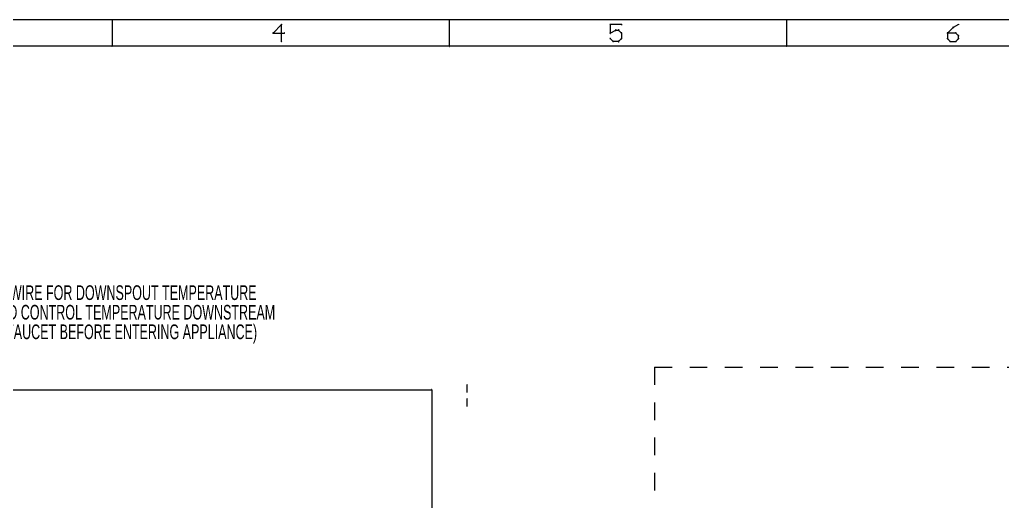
# Model space of a CAD drawing. Header units: inches. Extents: x 0 to 15.7, y 0.2 to 11.1.
# Drawn here: x 5.41 to 10.99, y 8.32 to 11.05 of the extents above; entities that cross this region are included whole.
import ezdxf

# ---------------------------------------------------------------- set-up
doc = ezdxf.new("R2010")
doc.units = ezdxf.units.IN
doc.header["$MEASUREMENT"] = 0
doc.linetypes.add('DOT2', pattern=[0.025, 0, -0.025])
for name, color, linetype in [('103', 178, 'Continuous'), ('105', 6, 'Continuous'), ('97', 94, 'Continuous'), ('TEXT', 4, 'Continuous'), ('THIN_DASHED_NEON_GREEN', 3, 'DOT2'), ('THIN_RED', 1, 'Continuous')]:
    doc.layers.add(name, color=color, linetype=linetype)
doc.styles.add('SLDTEXTSTYLE3', font='TXT', dxfattribs={"width": 0.636842})

# ---------------------------------------------------------------- blocks, each defined once
blk = doc.blocks.new('SW_NOTE_0_94')
at = {"layer": 'TEXT', "color": 0, "char_height": 0.083333, "attachment_point": 2, "style": 'SLDTEXTSTYLE3'}
for s, insert in [('SINGLE TC WIRE FOR DOWNSPOUT TEMPERATURE', (1.688, 0.0413)), ('(MEASURE AND CONTROL TEMPERATURE DOWNSTREAM', (1.6869, -0.0698)), ('OF INTELLIFAUCET BEFORE ENTERING APPLIANCE)', (1.6866, -0.1809))]:
    blk.add_mtext(s, dxfattribs=dict(at, insert=insert))

msp = doc.modelspace()

# ---------------------------------------------------------------- linework, layer by layer
at = {"layer": '103', "lineweight": 25}
for p, q in [((7.95, 8.9774), (7.95, 8.9375)), ((7.95, 8.8981), (7.95, 8.8581))]:
    msp.add_line(p, q, dxfattribs=at)
at = {"layer": '103', "lineweight": 18}
for centre, start, end in [((7.95, 8.9774), 0, 180), ((7.95, 8.9375), 180, 0), ((7.95, 8.8981), 0, 180), ((7.95, 8.8581), 180, 0)]:
    msp.add_arc(centre, 0.0015, start, end, dxfattribs=at)
at = {"layer": '105', "lineweight": 18}
for start, end in [(0, 180), (270, 90)]:
    msp.add_arc((7.75, 8.95), 0.0015, start, end, dxfattribs=at)
at = {"layer": '97', "lineweight": 25}
for p, q in [((15.65, 11.05), (0.05, 11.05)), ((6.8979, 11.0225), (6.8504, 10.975)), ((6.8979, 10.9276), (6.8979, 11.0225)), ((8.8262, 11.0225), (8.7629, 11.0225)), ((8.7629, 11.0225), (8.7629, 10.975)), ((8.7629, 10.975), (8.7946, 10.9908)), ((8.7946, 10.9908), (8.8104, 10.9908)), ((8.8104, 10.9908), (8.8262, 10.975)), ((10.7071, 11.0067), (10.6754, 10.975)), ((10.7387, 11.0225), (10.7071, 11.0067)), ((6.8504, 10.975), (6.9137, 10.975)), ((8.7787, 10.9276), (8.7629, 10.9434)), ((8.8104, 10.9276), (8.7787, 10.9276)), ((8.8262, 10.9434), (8.8104, 10.9276)), ((8.8262, 10.975), (8.8262, 10.9434)), ((10.6754, 10.975), (10.6754, 10.9434)), ((10.7229, 10.975), (10.6754, 10.975)), ((10.6754, 10.9434), (10.6912, 10.9276)), ((10.6912, 10.9276), (10.7229, 10.9276)), ((10.7387, 10.9592), (10.7229, 10.975)), ((10.7229, 10.9276), (10.7387, 10.9434)), ((10.7387, 10.9434), (10.7387, 10.9592))]:
    msp.add_line(p, q, dxfattribs=at)
at = {"layer": '97', "lineweight": 18}
for p, q in [((5.9375, 11.05), (5.9375, 10.9)), ((7.85, 11.05), (7.85, 10.9)), ((9.7625, 11.05), (9.7625, 10.9)), ((15.5, 10.9), (0.2, 10.9))]:
    msp.add_line(p, q, dxfattribs=at)
for centre, radius, start, end in [((5.9375, 11.05), 0.000984, 0, 180), ((7.85, 11.05), 0.000984, 0, 180), ((9.7625, 11.05), 0.000984, 0, 180), ((6.8979, 11.0225), 0.002, 0, 180), ((6.8979, 11.0225), 0.002, 315.0101, 135.0101), ((8.7629, 11.0225), 0.002, 90, 270), ((8.7629, 11.0225), 0.002, 0, 180), ((8.7946, 10.9908), 0.002, 90, 270), ((8.7946, 10.9908), 0.002, 296.5715, 116.5715), ((8.8104, 10.9908), 0.002, 45, 225), ((8.8104, 10.9908), 0.002, 270, 90), ((8.8262, 11.0225), 0.002, 270, 90), ((10.7071, 11.0067), 0.002, 116.5651, 296.5651), ((10.7071, 11.0067), 0.002, 315, 135), ((10.7387, 11.0225), 0.002, 296.5651, 116.5651), ((6.8504, 10.975), 0.002, 90, 270), ((6.8504, 10.975), 0.002, 134.9899, 314.9899), ((6.8979, 10.9276), 0.002, 180, 0), ((6.9137, 10.975), 0.002, 270, 90), ((8.7629, 10.975), 0.002, 116.5586, 296.5586), ((8.7629, 10.975), 0.002, 180, 0), ((8.7629, 10.9434), 0.002, 45, 225), ((8.7787, 10.9276), 0.002, 90, 270), ((8.7787, 10.9276), 0.002, 225, 45), ((8.8104, 10.9276), 0.002, 135.0101, 315.0101), ((8.8104, 10.9276), 0.002, 270, 90), ((8.8262, 10.975), 0.002, 0, 180), ((8.8262, 10.9434), 0.002, 180, 0), ((8.8262, 10.975), 0.002, 225, 45), ((8.8262, 10.9434), 0.002, 315.0101, 135.0101), ((10.6754, 10.975), 0.002, 0, 180), ((10.6754, 10.975), 0.002, 90, 270), ((10.6754, 10.975), 0.002, 134.9899, 314.9899), ((10.6754, 10.9434), 0.002, 45, 225), ((10.6754, 10.9434), 0.002, 180, 0), ((10.6912, 10.9276), 0.002, 90, 270), ((10.6912, 10.9276), 0.002, 225, 45), ((10.7229, 10.975), 0.002, 45, 225), ((10.7229, 10.9276), 0.002, 135.0101, 315.0101), ((10.7229, 10.975), 0.002, 270, 90), ((10.7229, 10.9276), 0.002, 270, 90), ((10.7387, 10.9592), 0.002, 0, 180), ((10.7387, 10.9434), 0.002, 180, 0), ((10.7387, 10.9592), 0.002, 224.9899, 44.9899), ((10.7387, 10.9434), 0.002, 315.0101, 135.0101), ((5.9375, 10.9), 0.000984, 180, 0), ((7.85, 10.9), 0.000984, 180, 0), ((9.7625, 10.9), 0.000984, 180, 0)]:
    msp.add_arc(centre, radius, start, end, dxfattribs=at)
at = {"layer": 'THIN_DASHED_NEON_GREEN'}
for q in [(14.9144, 9.0781), (9.0134, 2.1416)]:
    msp.add_line((9.0134, 9.0781), q, dxfattribs=at)
at = {"layer": 'THIN_RED'}
for p, q in [((3.15, 8.95), (7.75, 8.95)), ((7.75, 8.95), (7.75, 6.2304))]:
    msp.add_line(p, q, dxfattribs=at)

# ---------------------------------------------------------------- block references
at = {"layer": 'TEXT'}
msp.add_blockref('SW_NOTE_0_94', (4.1719, 9.5016), dxfattribs=at)

doc.saveas('drawing.dxf')
